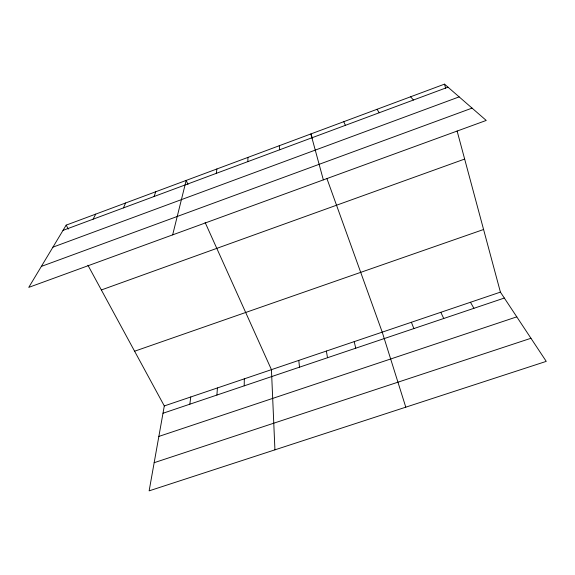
<?xml version="1.0" encoding="UTF-8"?>
<svg xmlns="http://www.w3.org/2000/svg" width="575" height="575" viewBox="0 0 575 575"><rect width="100%" height="100%" fill="white"/><g stroke="black" fill="none" stroke-linecap="round" stroke-linejoin="round"><path stroke-width="0.86" d="M244.21 385.839L244.318 378.839M247.854 161.618L247.926 157.399M216.904 395.054L217.422 387.945M189.836 404.189L190.756 396.98M216.293 173.362L216.904 168.964M87.925 265.219L164.299 405.936L149.133 490.856L546.25 361.373L500.415 292.129L457.103 130.978M172.658 234.873L186.178 180.413L188.003 184.446M154.093 196.499L155.753 191.748M123.438 207.906L125.609 202.982M93.085 219.197L95.745 214.108M66.168 225.134L28.75 287.385L486.234 120.441L444.511 84.144L66.168 225.134L68.31 229.073M63.013 230.381L447.99 87.17M52.929 247.157L459.152 96.88M41.357 266.412L472.068 108.114M101.358 289.965L464.65 159.067M134.607 351.217L483.582 229.504M164.299 405.936L500.415 292.129M162.998 413.253L504.332 298.044M158.851 436.432L516.781 316.854M154.165 462.695L530.962 338.272M410.593 96.787L413.439 100.021M377.013 109.3L379.248 112.743M470.472 302.263L473.908 308.315M440.802 312.311L443.749 318.493M205.117 222.439L271.436 369.66L274.929 449.844M343.771 121.684L345.41 125.328M411.391 322.273L413.871 328.577M312.354 138.086L310.867 133.946L323.351 179.882M326.974 178.688L382.231 332.142L405.785 407.172M444.511 84.144L445.654 88.399M354.186 341.643L355.76 348.191M326.37 351.059L327.513 357.729M279.242 145.734L279.723 149.766M298.784 360.396L299.503 367.181"/></g></svg>
